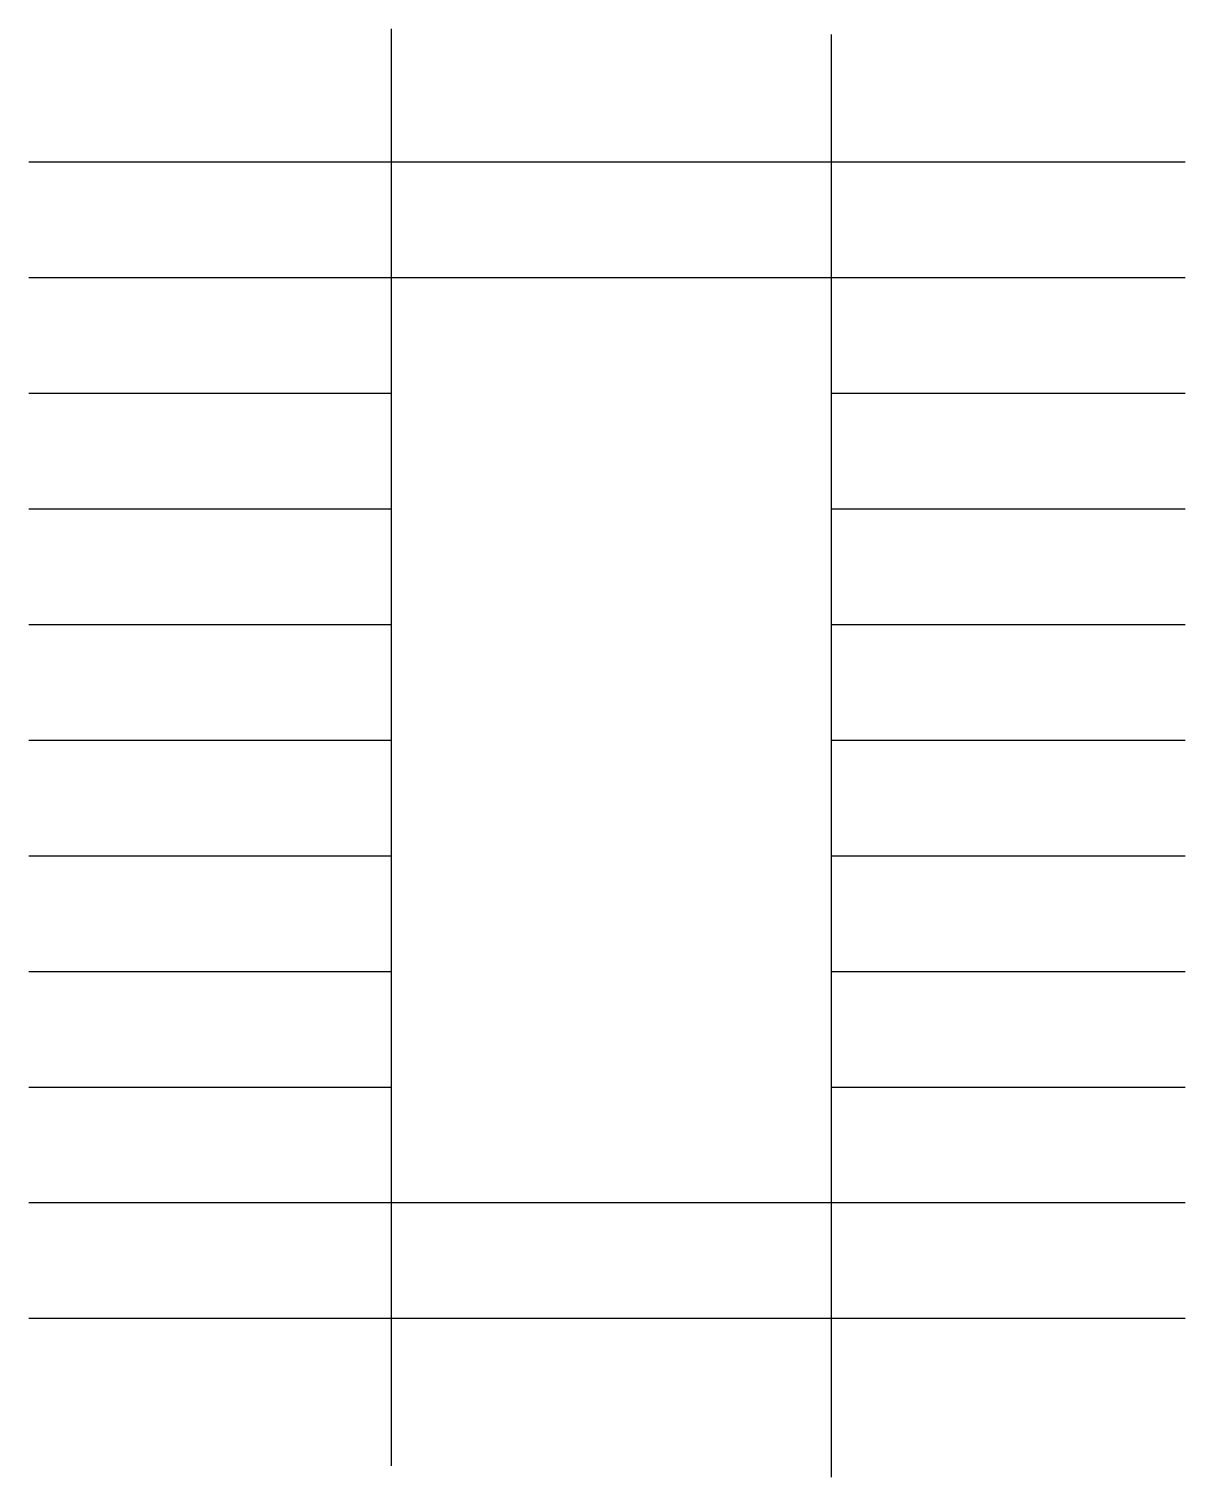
# Model space of a CAD drawing. Header units: millimetres. Extents: x 20 to 220, y 23 to 273.
import ezdxf

# ---------------------------------------------------------------- set-up
doc = ezdxf.new("R2010")
doc.units = ezdxf.units.MM

msp = doc.modelspace()

# ---------------------------------------------------------------- linework, layer by layer
for p, q in [((82.71, 24.48), (82.71, 273.01)), ((158.84, 22.54), (158.84, 272.04)), ((20, 250), (158.84, 250)), ((158.84, 250), (220, 250)), ((20, 230), (158.84, 230)), ((158.84, 230), (220, 230)), ((20, 210), (82.71, 210)), ((158.84, 210), (220, 210)), ((20, 190), (82.71, 190)), ((158.84, 190), (220, 190)), ((20, 170), (82.71, 170)), ((158.84, 170), (220, 170)), ((20, 150), (82.71, 150)), ((158.84, 150), (220, 150)), ((20, 130), (82.71, 130)), ((158.84, 130), (220, 130)), ((20, 110), (82.71, 110)), ((158.84, 110), (220, 110)), ((20, 90), (82.71, 90)), ((158.84, 90), (220, 90)), ((20, 70), (158.84, 70)), ((158.84, 70), (220, 70)), ((20, 50), (158.84, 50)), ((158.84, 50), (220, 50))]:
    msp.add_line(p, q)

doc.saveas('drawing.dxf')
